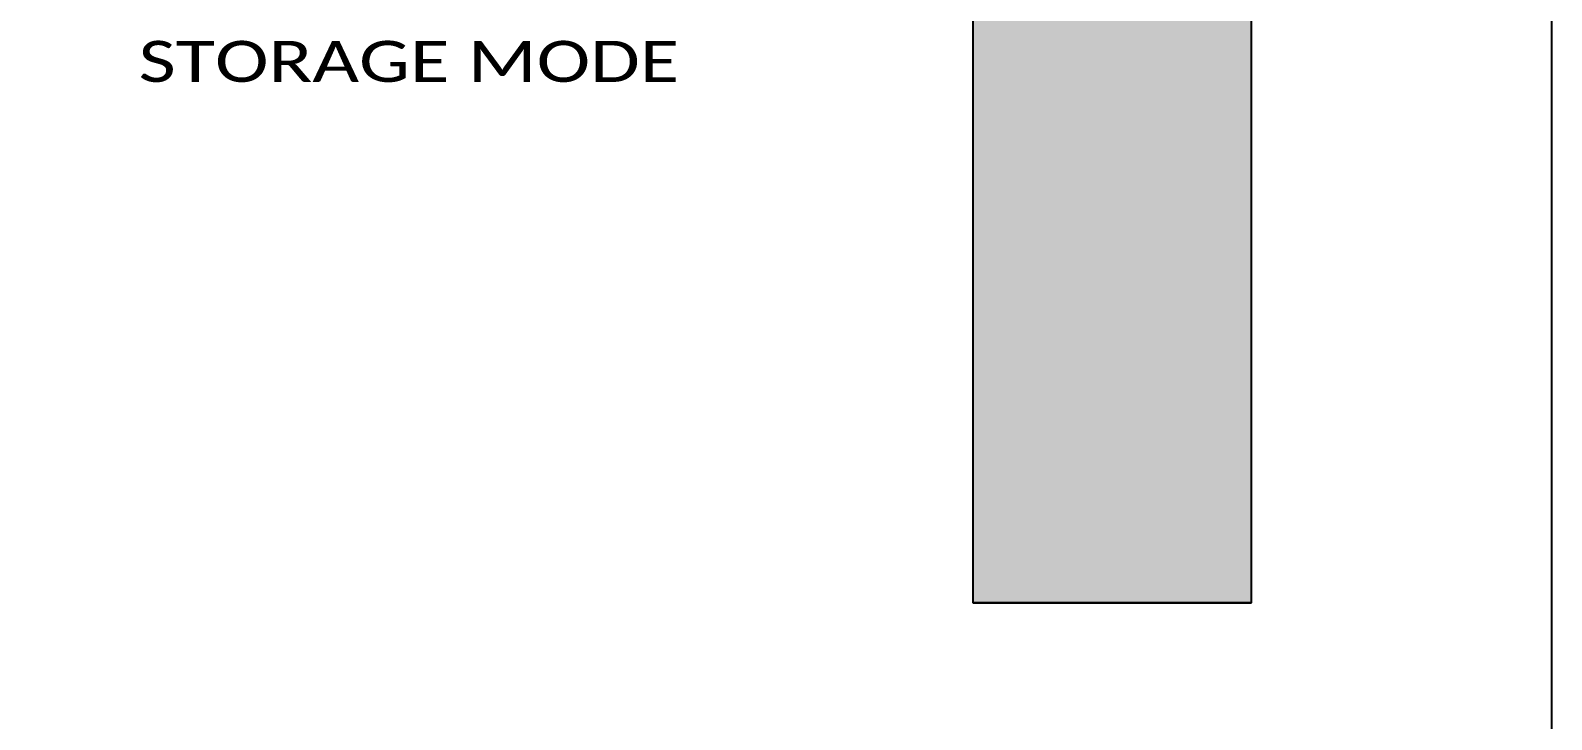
# Model space of a CAD drawing. Header units: millimetres. Extents: x 6781 to 13993, y -7973 to 4183.
# Drawn here: x 11944 to 13241, y 719 to 1307 of the extents above; entities that cross this region are included whole.
import ezdxf
from ezdxf.enums import TextEntityAlignment as Align

# ---------------------------------------------------------------- set-up
doc = ezdxf.new("R2010")
doc.units = ezdxf.units.MM
doc.header["$LTSCALE"] = 307.34
doc.layers.get('0').update_dxf_attribs({"linetype": 'CONTINUOUS'})
doc.styles.get("Standard").update_dxf_attribs({"font": 'calibri.ttf'})

msp = doc.modelspace()

# ---------------------------------------------------------------- hatches: boundary and pattern name
at = {"linetype": 'Continuous', "lineweight": 25}
h = msp.add_hatch(dxfattribs=at)
h.set_pattern_fill('AR-SAND', color=0)
h.paths.add_polyline_path([(12747.79589, 2960.93639), (12985.12051, 2960.93639), (12985.12051, 818.69525), (12747.79589, 818.69525)])

# ---------------------------------------------------------------- linework, layer by layer
at = {"color": 0, "linetype": 'Continuous', "lineweight": 25}
msp.add_line((12747.79589, 818.69525), (12747.79589, 3570.93639), dxfattribs=at)
msp.add_line((12747.79589, 818.69525), (12985.12051, 818.69525))
msp.add_lwpolyline([(6791.75839, -2458.4059), (6791.75839, 4182.91479), (13241.16711, 4182.91479), (13241.16711, -2458.4059)])
msp.add_lwpolyline([(12747.79589, 2960.93639), (12985.12051, 2960.93639), (12985.12051, 818.69525), (12747.79589, 818.69525)], close=True, dxfattribs=at)

# ---------------------------------------------------------------- texts
at = {"color": 0, "linetype": 'Continuous', "lineweight": 25, "width": 1.248599}
msp.add_text('STORAGE MODE', height=35, dxfattribs=at).set_placement((12036.22736, 1262.84101), (12497.23903, 1262.84101), align=Align.FIT)

doc.saveas('drawing.dxf')
